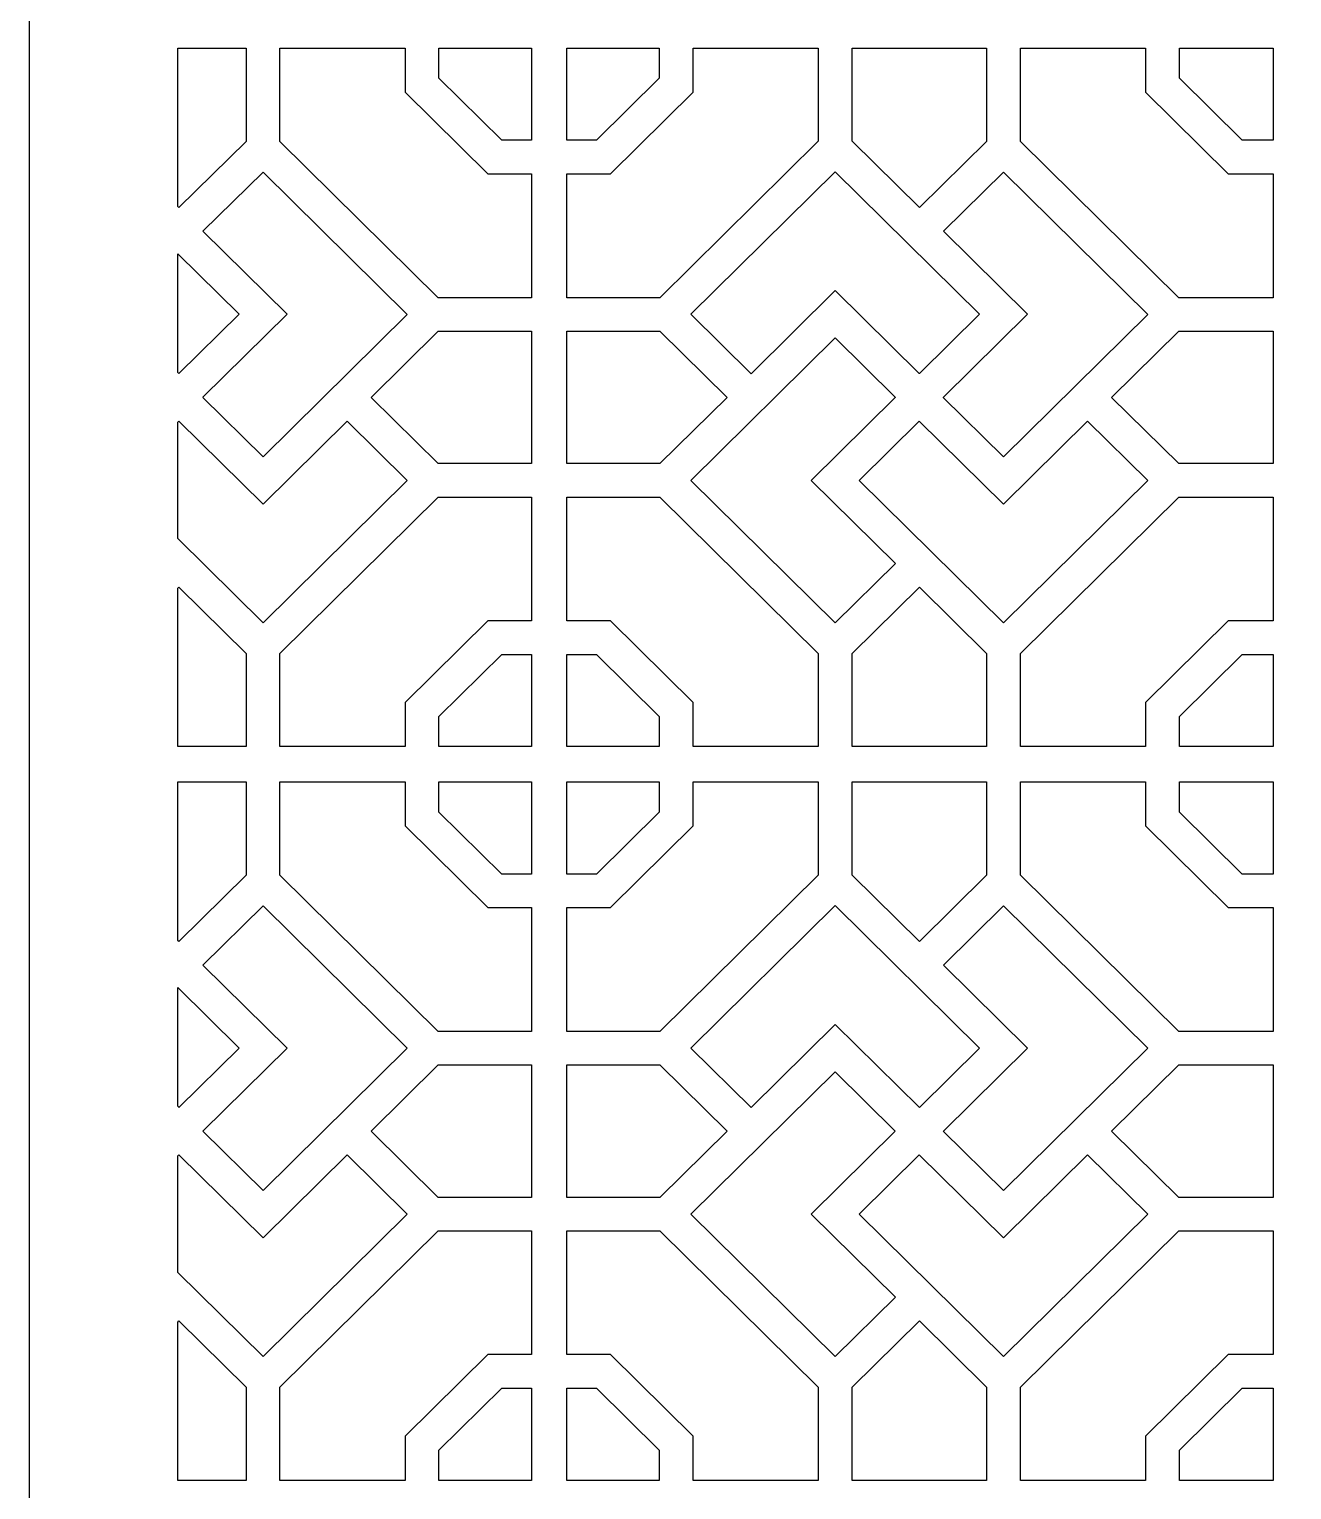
# Model space of a CAD drawing. Header units: centimetres. Extents: x 1.9 to 13.6, y -8.7 to 8.9.
# Drawn here: x 7.989 to 10.812, y -2.838 to 0.427 of the extents above; entities that cross this region are included whole.
import ezdxf

# ---------------------------------------------------------------- set-up
doc = ezdxf.new("R2010")
doc.units = ezdxf.units.CM
doc.header["$MEASUREMENT"] = 0
doc.layers.add('layer 1', color=7, linetype='Continuous')

msp = doc.modelspace()

# ---------------------------------------------------------------- linework, layer by layer
at = {"layer": 'layer 1', "color": 250}
for points, knots in [([(7.9891, 8.91238), (7.9891, 8.91238), (13.63427, 8.91238), (13.63427, 8.91238), (13.63427, 8.91238), (13.63427, 8.91238), (13.63427, -8.68727), (13.63427, -8.68727), (13.63427, -8.68727), (13.63427, -8.68727), (7.9891, -8.68727), (7.9891, -8.68727), (7.9891, -8.68727), (7.9891, -8.68727), (7.9891, 8.91238), (7.9891, 8.91238)], [0, 0, 0, 0, 0.2, 0.2, 0.2, 0.2, 0.4, 0.4, 0.4, 0.4, 0.6, 0.6, 0.6, 0.6, 1, 1, 1, 1]), ([(8.32117, 0.03115), (8.32117, 0.03115), (8.32386, 0.02849), (8.32386, 0.02849), (8.32386, 0.02849), (8.32386, 0.02849), (8.4738, 0.17646), (8.4738, 0.17646), (8.4738, 0.17646), (8.4738, 0.17646), (8.4738, 0.38508), (8.4738, 0.38508), (8.4738, 0.38508), (8.4738, 0.38508), (8.32117, 0.38508), (8.32117, 0.38508), (8.32117, 0.38508), (8.32117, 0.38508), (8.32117, 0.03115), (8.32117, 0.03115)], [0, 0, 0, 0, 0.1666667, 0.1666667, 0.1666667, 0.1666667, 0.3333333, 0.3333333, 0.3333333, 0.3333333, 0.5, 0.5, 0.5, 0.5, 0.6666667, 0.6666667, 0.6666667, 0.6666667, 1, 1, 1, 1]), ([(9.11195, -0.17287), (9.11195, -0.17287), (9.11195, 0.10407), (9.11195, 0.10407), (9.11195, 0.10407), (9.11195, 0.10407), (9.01422, 0.10407), (9.01422, 0.10407), (9.01422, 0.10407), (9.01422, 0.10407), (8.82924, 0.28661), (8.82924, 0.28661), (8.82924, 0.28661), (8.82924, 0.28661), (8.82924, 0.38508), (8.82924, 0.38508), (8.82924, 0.38508), (8.82924, 0.38508), (8.54964, 0.38508), (8.54964, 0.38508), (8.54964, 0.38508), (8.54964, 0.38508), (8.54964, 0.17655), (8.54964, 0.17655), (8.54964, 0.17655), (8.54964, 0.17655), (8.90372, -0.17287), (8.90372, -0.17287), (8.90372, -0.17287), (8.90372, -0.17287), (9.11195, -0.17287), (9.11195, -0.17287)], [0, 0, 0, 0, 0.1111111, 0.1111111, 0.1111111, 0.1111111, 0.2222222, 0.2222222, 0.2222222, 0.2222222, 0.3333333, 0.3333333, 0.3333333, 0.3333333, 0.4444444, 0.4444444, 0.4444444, 0.4444444, 0.5555556, 0.5555556, 0.5555556, 0.5555556, 0.6666667, 0.6666667, 0.6666667, 0.6666667, 0.7777778, 0.7777778, 0.7777778, 0.7777778, 1, 1, 1, 1]), ([(9.11195, 0.17891), (9.11195, 0.17891), (9.11195, 0.38508), (9.11195, 0.38508), (9.11195, 0.38508), (9.11195, 0.38508), (8.90508, 0.38508), (8.90508, 0.38508), (8.90508, 0.38508), (8.90508, 0.38508), (8.90508, 0.31762), (8.90508, 0.31762), (8.90508, 0.31762), (8.90508, 0.31762), (9.04563, 0.17891), (9.04563, 0.17891), (9.04563, 0.17891), (9.04563, 0.17891), (9.11195, 0.17891), (9.11195, 0.17891)], [0, 0, 0, 0, 0.1666667, 0.1666667, 0.1666667, 0.1666667, 0.3333333, 0.3333333, 0.3333333, 0.3333333, 0.5, 0.5, 0.5, 0.5, 0.6666667, 0.6666667, 0.6666667, 0.6666667, 1, 1, 1, 1]), ([(9.19079, 0.38508), (9.19079, 0.38508), (9.19079, 0.17891), (9.19079, 0.17891), (9.19079, 0.17891), (9.19079, 0.17891), (9.25711, 0.17891), (9.25711, 0.17891), (9.25711, 0.17891), (9.25711, 0.17891), (9.39767, 0.31762), (9.39767, 0.31762), (9.39767, 0.31762), (9.39767, 0.31762), (9.39767, 0.38508), (9.39767, 0.38508), (9.39767, 0.38508), (9.39767, 0.38508), (9.19079, 0.38508), (9.19079, 0.38508)], [0, 0, 0, 0, 0.1666667, 0.1666667, 0.1666667, 0.1666667, 0.3333333, 0.3333333, 0.3333333, 0.3333333, 0.5, 0.5, 0.5, 0.5, 0.6666667, 0.6666667, 0.6666667, 0.6666667, 1, 1, 1, 1]), ([(9.19079, 0.10407), (9.19079, 0.10407), (9.19079, -0.17287), (9.19079, -0.17287), (9.19079, -0.17287), (9.19079, -0.17287), (9.39879, -0.17287), (9.39879, -0.17287), (9.39879, -0.17287), (9.39879, -0.17287), (9.75311, 0.17679), (9.75311, 0.17679), (9.75311, 0.17679), (9.75311, 0.17679), (9.75311, 0.38508), (9.75311, 0.38508), (9.75311, 0.38508), (9.75311, 0.38508), (9.47351, 0.38508), (9.47351, 0.38508), (9.47351, 0.38508), (9.47351, 0.38508), (9.47351, 0.28661), (9.47351, 0.28661), (9.47351, 0.28661), (9.47351, 0.28661), (9.28853, 0.10407), (9.28853, 0.10407), (9.28853, 0.10407), (9.28853, 0.10407), (9.19079, 0.10407), (9.19079, 0.10407)], [0, 0, 0, 0, 0.1111111, 0.1111111, 0.1111111, 0.1111111, 0.2222222, 0.2222222, 0.2222222, 0.2222222, 0.3333333, 0.3333333, 0.3333333, 0.3333333, 0.4444444, 0.4444444, 0.4444444, 0.4444444, 0.5555556, 0.5555556, 0.5555556, 0.5555556, 0.6666667, 0.6666667, 0.6666667, 0.6666667, 0.7777778, 0.7777778, 0.7777778, 0.7777778, 1, 1, 1, 1]), ([(9.82894, 0.38508), (9.82894, 0.38508), (9.82894, 0.1767), (9.82894, 0.1767), (9.82894, 0.1767), (9.82894, 0.1767), (9.97913, 0.02849), (9.97913, 0.02849), (9.97913, 0.02849), (9.97913, 0.02849), (10.12907, 0.17646), (10.12907, 0.17646), (10.12907, 0.17646), (10.12907, 0.17646), (10.12907, 0.38508), (10.12907, 0.38508), (10.12907, 0.38508), (10.12907, 0.38508), (9.82894, 0.38508), (9.82894, 0.38508)], [0, 0, 0, 0, 0.1666667, 0.1666667, 0.1666667, 0.1666667, 0.3333333, 0.3333333, 0.3333333, 0.3333333, 0.5, 0.5, 0.5, 0.5, 0.6666667, 0.6666667, 0.6666667, 0.6666667, 1, 1, 1, 1]), ([(10.66949, 0.10407), (10.66949, 0.10407), (10.48451, 0.28661), (10.48451, 0.28661), (10.48451, 0.28661), (10.48451, 0.28661), (10.48451, 0.38508), (10.48451, 0.38508), (10.48451, 0.38508), (10.48451, 0.38508), (10.2049, 0.38508), (10.2049, 0.38508), (10.2049, 0.38508), (10.2049, 0.38508), (10.2049, 0.17655), (10.2049, 0.17655), (10.2049, 0.17655), (10.2049, 0.17655), (10.55899, -0.17287), (10.55899, -0.17287), (10.55899, -0.17287), (10.55899, -0.17287), (10.77022, -0.17287), (10.77022, -0.17287), (10.77022, -0.17287), (10.77022, -0.17287), (10.77022, 0.10407), (10.77022, 0.10407), (10.77022, 0.10407), (10.77022, 0.10407), (10.66949, 0.10407), (10.66949, 0.10407)], [0, 0, 0, 0, 0.1111111, 0.1111111, 0.1111111, 0.1111111, 0.2222222, 0.2222222, 0.2222222, 0.2222222, 0.3333333, 0.3333333, 0.3333333, 0.3333333, 0.4444444, 0.4444444, 0.4444444, 0.4444444, 0.5555556, 0.5555556, 0.5555556, 0.5555556, 0.6666667, 0.6666667, 0.6666667, 0.6666667, 0.7777778, 0.7777778, 0.7777778, 0.7777778, 1, 1, 1, 1]), ([(10.77022, 0.17891), (10.77022, 0.17891), (10.77022, 0.38508), (10.77022, 0.38508), (10.77022, 0.38508), (10.77022, 0.38508), (10.56034, 0.38508), (10.56034, 0.38508), (10.56034, 0.38508), (10.56034, 0.38508), (10.56034, 0.31762), (10.56034, 0.31762), (10.56034, 0.31762), (10.56034, 0.31762), (10.7009, 0.17891), (10.7009, 0.17891), (10.7009, 0.17891), (10.7009, 0.17891), (10.77022, 0.17891), (10.77022, 0.17891)], [0, 0, 0, 0, 0.1666667, 0.1666667, 0.1666667, 0.1666667, 0.3333333, 0.3333333, 0.3333333, 0.3333333, 0.5, 0.5, 0.5, 0.5, 0.6666667, 0.6666667, 0.6666667, 0.6666667, 1, 1, 1, 1]), ([(8.37756, -0.39561), (8.37756, -0.39561), (8.37762, -0.39567), (8.37762, -0.39567), (8.37762, -0.39567), (8.37762, -0.39567), (8.37731, -0.39598), (8.37731, -0.39598), (8.37731, -0.39598), (8.37731, -0.39598), (8.51177, -0.52867), (8.51177, -0.52867), (8.51177, -0.52867), (8.51177, -0.52867), (8.83439, -0.21029), (8.83439, -0.21029), (8.83439, -0.21029), (8.83439, -0.21029), (8.51177, 0.10809), (8.51177, 0.10809), (8.51177, 0.10809), (8.51177, 0.10809), (8.37749, -0.02442), (8.37749, -0.02442), (8.37749, -0.02442), (8.37749, -0.02442), (8.56559, -0.21005), (8.56559, -0.21005), (8.56559, -0.21005), (8.56559, -0.21005), (8.37756, -0.39561), (8.37756, -0.39561)], [0, 0, 0, 0, 0.1111111, 0.1111111, 0.1111111, 0.1111111, 0.2222222, 0.2222222, 0.2222222, 0.2222222, 0.3333333, 0.3333333, 0.3333333, 0.3333333, 0.4444444, 0.4444444, 0.4444444, 0.4444444, 0.5555556, 0.5555556, 0.5555556, 0.5555556, 0.6666667, 0.6666667, 0.6666667, 0.6666667, 0.7777778, 0.7777778, 0.7777778, 0.7777778, 1, 1, 1, 1]), ([(9.9789, -0.3426), (9.9789, -0.3426), (9.97897, -0.34253), (9.97897, -0.34253), (9.97897, -0.34253), (9.97897, -0.34253), (9.97917, -0.34273), (9.97917, -0.34273), (9.97917, -0.34273), (9.97917, -0.34273), (10.11361, -0.21005), (10.11361, -0.21005), (10.11361, -0.21005), (10.11361, -0.21005), (9.79098, 0.10832), (9.79098, 0.10832), (9.79098, 0.10832), (9.79098, 0.10832), (9.46835, -0.21005), (9.46835, -0.21005), (9.46835, -0.21005), (9.46835, -0.21005), (9.60287, -0.34279), (9.60287, -0.34279), (9.60287, -0.34279), (9.60287, -0.34279), (9.79098, -0.15716), (9.79098, -0.15716), (9.79098, -0.15716), (9.79098, -0.15716), (9.9789, -0.3426), (9.9789, -0.3426)], [0, 0, 0, 0, 0.1111111, 0.1111111, 0.1111111, 0.1111111, 0.2222222, 0.2222222, 0.2222222, 0.2222222, 0.3333333, 0.3333333, 0.3333333, 0.3333333, 0.4444444, 0.4444444, 0.4444444, 0.4444444, 0.5555556, 0.5555556, 0.5555556, 0.5555556, 0.6666667, 0.6666667, 0.6666667, 0.6666667, 0.7777778, 0.7777778, 0.7777778, 0.7777778, 1, 1, 1, 1]), ([(10.03282, -0.39561), (10.03282, -0.39561), (10.03289, -0.39567), (10.03289, -0.39567), (10.03289, -0.39567), (10.03289, -0.39567), (10.03257, -0.39598), (10.03257, -0.39598), (10.03257, -0.39598), (10.03257, -0.39598), (10.16703, -0.52867), (10.16703, -0.52867), (10.16703, -0.52867), (10.16703, -0.52867), (10.48966, -0.21029), (10.48966, -0.21029), (10.48966, -0.21029), (10.48966, -0.21029), (10.16704, 0.10809), (10.16704, 0.10809), (10.16704, 0.10809), (10.16704, 0.10809), (10.03275, -0.02442), (10.03275, -0.02442), (10.03275, -0.02442), (10.03275, -0.02442), (10.22086, -0.21005), (10.22086, -0.21005), (10.22086, -0.21005), (10.22086, -0.21005), (10.03282, -0.39561), (10.03282, -0.39561)], [0, 0, 0, 0, 0.1111111, 0.1111111, 0.1111111, 0.1111111, 0.2222222, 0.2222222, 0.2222222, 0.2222222, 0.3333333, 0.3333333, 0.3333333, 0.3333333, 0.4444444, 0.4444444, 0.4444444, 0.4444444, 0.5555556, 0.5555556, 0.5555556, 0.5555556, 0.6666667, 0.6666667, 0.6666667, 0.6666667, 0.7777778, 0.7777778, 0.7777778, 0.7777778, 1, 1, 1, 1]), ([(8.32117, -0.34017), (8.32117, -0.34017), (8.32364, -0.3426), (8.32364, -0.3426), (8.32364, -0.3426), (8.32364, -0.3426), (8.32371, -0.34253), (8.32371, -0.34253), (8.32371, -0.34253), (8.32371, -0.34253), (8.3239, -0.34273), (8.3239, -0.34273), (8.3239, -0.34273), (8.3239, -0.34273), (8.45834, -0.21005), (8.45834, -0.21005), (8.45834, -0.21005), (8.45834, -0.21005), (8.32117, -0.07468), (8.32117, -0.07468), (8.32117, -0.07468), (8.32117, -0.07468), (8.32117, -0.34017), (8.32117, -0.34017)], [0, 0, 0, 0, 0.1428571, 0.1428571, 0.1428571, 0.1428571, 0.2857143, 0.2857143, 0.2857143, 0.2857143, 0.4285714, 0.4285714, 0.4285714, 0.4285714, 0.5714286, 0.5714286, 0.5714286, 0.5714286, 0.7142857, 0.7142857, 0.7142857, 0.7142857, 1, 1, 1, 1]), ([(9.11195, -0.54388), (9.11195, -0.54388), (9.11195, -0.24771), (9.11195, -0.24771), (9.11195, -0.24771), (9.11195, -0.24771), (8.90372, -0.24771), (8.90372, -0.24771), (8.90372, -0.24771), (8.90372, -0.24771), (8.75366, -0.3958), (8.75366, -0.3958), (8.75366, -0.3958), (8.75366, -0.3958), (8.90372, -0.54388), (8.90372, -0.54388), (8.90372, -0.54388), (8.90372, -0.54388), (9.11195, -0.54388), (9.11195, -0.54388)], [0, 0, 0, 0, 0.1666667, 0.1666667, 0.1666667, 0.1666667, 0.3333333, 0.3333333, 0.3333333, 0.3333333, 0.5, 0.5, 0.5, 0.5, 0.6666667, 0.6666667, 0.6666667, 0.6666667, 1, 1, 1, 1]), ([(9.19079, -0.24771), (9.19079, -0.24771), (9.19079, -0.54388), (9.19079, -0.54388), (9.19079, -0.54388), (9.19079, -0.54388), (9.3991, -0.54388), (9.3991, -0.54388), (9.3991, -0.54388), (9.3991, -0.54388), (9.54924, -0.39571), (9.54924, -0.39571), (9.54924, -0.39571), (9.54924, -0.39571), (9.39926, -0.24771), (9.39926, -0.24771), (9.39926, -0.24771), (9.39926, -0.24771), (9.19079, -0.24771), (9.19079, -0.24771)], [0, 0, 0, 0, 0.1666667, 0.1666667, 0.1666667, 0.1666667, 0.3333333, 0.3333333, 0.3333333, 0.3333333, 0.5, 0.5, 0.5, 0.5, 0.6666667, 0.6666667, 0.6666667, 0.6666667, 1, 1, 1, 1]), ([(10.77022, -0.24771), (10.77022, -0.24771), (10.55899, -0.24771), (10.55899, -0.24771), (10.55899, -0.24771), (10.55899, -0.24771), (10.40892, -0.3958), (10.40892, -0.3958), (10.40892, -0.3958), (10.40892, -0.3958), (10.55899, -0.54388), (10.55899, -0.54388), (10.55899, -0.54388), (10.55899, -0.54388), (10.77022, -0.54388), (10.77022, -0.54388), (10.77022, -0.54388), (10.77022, -0.54388), (10.77022, -0.24771), (10.77022, -0.24771)], [0, 0, 0, 0, 0.1666667, 0.1666667, 0.1666667, 0.1666667, 0.3333333, 0.3333333, 0.3333333, 0.3333333, 0.5, 0.5, 0.5, 0.5, 0.6666667, 0.6666667, 0.6666667, 0.6666667, 1, 1, 1, 1]), ([(9.92515, -0.39571), (9.92515, -0.39571), (9.92531, -0.39555), (9.92531, -0.39555), (9.92531, -0.39555), (9.92531, -0.39555), (9.79098, -0.263), (9.79098, -0.263), (9.79098, -0.263), (9.79098, -0.263), (9.46835, -0.58137), (9.46835, -0.58137), (9.46835, -0.58137), (9.46835, -0.58137), (9.79098, -0.89975), (9.79098, -0.89975), (9.79098, -0.89975), (9.79098, -0.89975), (9.92542, -0.76709), (9.92542, -0.76709), (9.92542, -0.76709), (9.92542, -0.76709), (9.73716, -0.5813), (9.73716, -0.5813), (9.73716, -0.5813), (9.73716, -0.5813), (9.92519, -0.39575), (9.92519, -0.39575), (9.92519, -0.39575), (9.92519, -0.39575), (9.92515, -0.39571), (9.92515, -0.39571)], [0, 0, 0, 0, 0.1111111, 0.1111111, 0.1111111, 0.1111111, 0.2222222, 0.2222222, 0.2222222, 0.2222222, 0.3333333, 0.3333333, 0.3333333, 0.3333333, 0.4444444, 0.4444444, 0.4444444, 0.4444444, 0.5555556, 0.5555556, 0.5555556, 0.5555556, 0.6666667, 0.6666667, 0.6666667, 0.6666667, 0.7777778, 0.7777778, 0.7777778, 0.7777778, 1, 1, 1, 1]), ([(8.32117, -0.71159), (8.32117, -0.71159), (8.51177, -0.89968), (8.51177, -0.89968), (8.51177, -0.89968), (8.51177, -0.89968), (8.83439, -0.5813), (8.83439, -0.5813), (8.83439, -0.5813), (8.83439, -0.5813), (8.70003, -0.44871), (8.70003, -0.44871), (8.70003, -0.44871), (8.70003, -0.44871), (8.51177, -0.6345), (8.51177, -0.6345), (8.51177, -0.6345), (8.51177, -0.6345), (8.3235, -0.44871), (8.3235, -0.44871), (8.3235, -0.44871), (8.3235, -0.44871), (8.32117, -0.45101), (8.32117, -0.45101), (8.32117, -0.45101), (8.32117, -0.45101), (8.32117, -0.71159), (8.32117, -0.71159)], [0, 0, 0, 0, 0.125, 0.125, 0.125, 0.125, 0.25, 0.25, 0.25, 0.25, 0.375, 0.375, 0.375, 0.375, 0.5, 0.5, 0.5, 0.5, 0.625, 0.625, 0.625, 0.625, 0.75, 0.75, 0.75, 0.75, 1, 1, 1, 1]), ([(9.97876, -0.44871), (9.97876, -0.44871), (9.84441, -0.5813), (9.84441, -0.5813), (9.84441, -0.5813), (9.84441, -0.5813), (10.16703, -0.89968), (10.16703, -0.89968), (10.16703, -0.89968), (10.16703, -0.89968), (10.48966, -0.5813), (10.48966, -0.5813), (10.48966, -0.5813), (10.48966, -0.5813), (10.3553, -0.44871), (10.3553, -0.44871), (10.3553, -0.44871), (10.3553, -0.44871), (10.16703, -0.6345), (10.16703, -0.6345), (10.16703, -0.6345), (10.16703, -0.6345), (9.97876, -0.44871), (9.97876, -0.44871)], [0, 0, 0, 0, 0.1428571, 0.1428571, 0.1428571, 0.1428571, 0.2857143, 0.2857143, 0.2857143, 0.2857143, 0.4285714, 0.4285714, 0.4285714, 0.4285714, 0.5714286, 0.5714286, 0.5714286, 0.5714286, 0.7142857, 0.7142857, 0.7142857, 0.7142857, 1, 1, 1, 1]), ([(9.11195, -0.89549), (9.11195, -0.89549), (9.11195, -0.61872), (9.11195, -0.61872), (9.11195, -0.61872), (9.11195, -0.61872), (8.90372, -0.61872), (8.90372, -0.61872), (8.90372, -0.61872), (8.90372, -0.61872), (8.54964, -0.96814), (8.54964, -0.96814), (8.54964, -0.96814), (8.54964, -0.96814), (8.54964, -1.17651), (8.54964, -1.17651), (8.54964, -1.17651), (8.54964, -1.17651), (8.82924, -1.17651), (8.82924, -1.17651), (8.82924, -1.17651), (8.82924, -1.17651), (8.82924, -1.07804), (8.82924, -1.07804), (8.82924, -1.07804), (8.82924, -1.07804), (9.01422, -0.89549), (9.01422, -0.89549), (9.01422, -0.89549), (9.01422, -0.89549), (9.11195, -0.89549), (9.11195, -0.89549)], [0, 0, 0, 0, 0.1111111, 0.1111111, 0.1111111, 0.1111111, 0.2222222, 0.2222222, 0.2222222, 0.2222222, 0.3333333, 0.3333333, 0.3333333, 0.3333333, 0.4444444, 0.4444444, 0.4444444, 0.4444444, 0.5555556, 0.5555556, 0.5555556, 0.5555556, 0.6666667, 0.6666667, 0.6666667, 0.6666667, 0.7777778, 0.7777778, 0.7777778, 0.7777778, 1, 1, 1, 1]), ([(9.19079, -0.61872), (9.19079, -0.61872), (9.19079, -0.89549), (9.19079, -0.89549), (9.19079, -0.89549), (9.19079, -0.89549), (9.28853, -0.89549), (9.28853, -0.89549), (9.28853, -0.89549), (9.28853, -0.89549), (9.47351, -1.07804), (9.47351, -1.07804), (9.47351, -1.07804), (9.47351, -1.07804), (9.47351, -1.17651), (9.47351, -1.17651), (9.47351, -1.17651), (9.47351, -1.17651), (9.75311, -1.17651), (9.75311, -1.17651), (9.75311, -1.17651), (9.75311, -1.17651), (9.75311, -0.9682), (9.75311, -0.9682), (9.75311, -0.9682), (9.75311, -0.9682), (9.39896, -0.61872), (9.39896, -0.61872), (9.39896, -0.61872), (9.39896, -0.61872), (9.19079, -0.61872), (9.19079, -0.61872)], [0, 0, 0, 0, 0.1111111, 0.1111111, 0.1111111, 0.1111111, 0.2222222, 0.2222222, 0.2222222, 0.2222222, 0.3333333, 0.3333333, 0.3333333, 0.3333333, 0.4444444, 0.4444444, 0.4444444, 0.4444444, 0.5555556, 0.5555556, 0.5555556, 0.5555556, 0.6666667, 0.6666667, 0.6666667, 0.6666667, 0.7777778, 0.7777778, 0.7777778, 0.7777778, 1, 1, 1, 1]), ([(10.66949, -0.89549), (10.66949, -0.89549), (10.77022, -0.89549), (10.77022, -0.89549), (10.77022, -0.89549), (10.77022, -0.89549), (10.77022, -0.61872), (10.77022, -0.61872), (10.77022, -0.61872), (10.77022, -0.61872), (10.55899, -0.61872), (10.55899, -0.61872), (10.55899, -0.61872), (10.55899, -0.61872), (10.2049, -0.96814), (10.2049, -0.96814), (10.2049, -0.96814), (10.2049, -0.96814), (10.2049, -1.17651), (10.2049, -1.17651), (10.2049, -1.17651), (10.2049, -1.17651), (10.48451, -1.17651), (10.48451, -1.17651), (10.48451, -1.17651), (10.48451, -1.17651), (10.48451, -1.07804), (10.48451, -1.07804), (10.48451, -1.07804), (10.48451, -1.07804), (10.66949, -0.89549), (10.66949, -0.89549)], [0, 0, 0, 0, 0.1111111, 0.1111111, 0.1111111, 0.1111111, 0.2222222, 0.2222222, 0.2222222, 0.2222222, 0.3333333, 0.3333333, 0.3333333, 0.3333333, 0.4444444, 0.4444444, 0.4444444, 0.4444444, 0.5555556, 0.5555556, 0.5555556, 0.5555556, 0.6666667, 0.6666667, 0.6666667, 0.6666667, 0.7777778, 0.7777778, 0.7777778, 0.7777778, 1, 1, 1, 1]), ([(8.32117, -1.17651), (8.32117, -1.17651), (8.4738, -1.17651), (8.4738, -1.17651), (8.4738, -1.17651), (8.4738, -1.17651), (8.4738, -0.96805), (8.4738, -0.96805), (8.4738, -0.96805), (8.4738, -0.96805), (8.32378, -0.82), (8.32378, -0.82), (8.32378, -0.82), (8.32378, -0.82), (8.32117, -0.82258), (8.32117, -0.82258), (8.32117, -0.82258), (8.32117, -0.82258), (8.32117, -1.17651), (8.32117, -1.17651)], [0, 0, 0, 0, 0.1666667, 0.1666667, 0.1666667, 0.1666667, 0.3333333, 0.3333333, 0.3333333, 0.3333333, 0.5, 0.5, 0.5, 0.5, 0.6666667, 0.6666667, 0.6666667, 0.6666667, 1, 1, 1, 1]), ([(10.12907, -1.17651), (10.12907, -1.17651), (10.12907, -0.96805), (10.12907, -0.96805), (10.12907, -0.96805), (10.12907, -0.96805), (9.97904, -0.82), (9.97904, -0.82), (9.97904, -0.82), (9.97904, -0.82), (9.82894, -0.96812), (9.82894, -0.96812), (9.82894, -0.96812), (9.82894, -0.96812), (9.82894, -1.17651), (9.82894, -1.17651), (9.82894, -1.17651), (9.82894, -1.17651), (10.12907, -1.17651), (10.12907, -1.17651)], [0, 0, 0, 0, 0.1666667, 0.1666667, 0.1666667, 0.1666667, 0.3333333, 0.3333333, 0.3333333, 0.3333333, 0.5, 0.5, 0.5, 0.5, 0.6666667, 0.6666667, 0.6666667, 0.6666667, 1, 1, 1, 1]), ([(9.11195, -1.17651), (9.11195, -1.17651), (9.11195, -0.97033), (9.11195, -0.97033), (9.11195, -0.97033), (9.11195, -0.97033), (9.04563, -0.97033), (9.04563, -0.97033), (9.04563, -0.97033), (9.04563, -0.97033), (8.90508, -1.10904), (8.90508, -1.10904), (8.90508, -1.10904), (8.90508, -1.10904), (8.90508, -1.17651), (8.90508, -1.17651), (8.90508, -1.17651), (8.90508, -1.17651), (9.11195, -1.17651), (9.11195, -1.17651)], [0, 0, 0, 0, 0.1666667, 0.1666667, 0.1666667, 0.1666667, 0.3333333, 0.3333333, 0.3333333, 0.3333333, 0.5, 0.5, 0.5, 0.5, 0.6666667, 0.6666667, 0.6666667, 0.6666667, 1, 1, 1, 1]), ([(9.19079, -0.97033), (9.19079, -0.97033), (9.19079, -1.17651), (9.19079, -1.17651), (9.19079, -1.17651), (9.19079, -1.17651), (9.39767, -1.17651), (9.39767, -1.17651), (9.39767, -1.17651), (9.39767, -1.17651), (9.39767, -1.10904), (9.39767, -1.10904), (9.39767, -1.10904), (9.39767, -1.10904), (9.25711, -0.97033), (9.25711, -0.97033), (9.25711, -0.97033), (9.25711, -0.97033), (9.19079, -0.97033), (9.19079, -0.97033)], [0, 0, 0, 0, 0.1666667, 0.1666667, 0.1666667, 0.1666667, 0.3333333, 0.3333333, 0.3333333, 0.3333333, 0.5, 0.5, 0.5, 0.5, 0.6666667, 0.6666667, 0.6666667, 0.6666667, 1, 1, 1, 1]), ([(10.77022, -0.97033), (10.77022, -0.97033), (10.7009, -0.97033), (10.7009, -0.97033), (10.7009, -0.97033), (10.7009, -0.97033), (10.56034, -1.10904), (10.56034, -1.10904), (10.56034, -1.10904), (10.56034, -1.10904), (10.56034, -1.17651), (10.56034, -1.17651), (10.56034, -1.17651), (10.56034, -1.17651), (10.77022, -1.17651), (10.77022, -1.17651), (10.77022, -1.17651), (10.77022, -1.17651), (10.77022, -0.97033), (10.77022, -0.97033)], [0, 0, 0, 0, 0.1666667, 0.1666667, 0.1666667, 0.1666667, 0.3333333, 0.3333333, 0.3333333, 0.3333333, 0.5, 0.5, 0.5, 0.5, 0.6666667, 0.6666667, 0.6666667, 0.6666667, 1, 1, 1, 1]), ([(8.32117, -1.60915), (8.32117, -1.60915), (8.32386, -1.61181), (8.32386, -1.61181), (8.32386, -1.61181), (8.32386, -1.61181), (8.4738, -1.46384), (8.4738, -1.46384), (8.4738, -1.46384), (8.4738, -1.46384), (8.4738, -1.25521), (8.4738, -1.25521), (8.4738, -1.25521), (8.4738, -1.25521), (8.32117, -1.25521), (8.32117, -1.25521), (8.32117, -1.25521), (8.32117, -1.25521), (8.32117, -1.60915), (8.32117, -1.60915)], [0, 0, 0, 0, 0.1666667, 0.1666667, 0.1666667, 0.1666667, 0.3333333, 0.3333333, 0.3333333, 0.3333333, 0.5, 0.5, 0.5, 0.5, 0.6666667, 0.6666667, 0.6666667, 0.6666667, 1, 1, 1, 1]), ([(9.11195, -1.81317), (9.11195, -1.81317), (9.11195, -1.53623), (9.11195, -1.53623), (9.11195, -1.53623), (9.11195, -1.53623), (9.01422, -1.53623), (9.01422, -1.53623), (9.01422, -1.53623), (9.01422, -1.53623), (8.82924, -1.35368), (8.82924, -1.35368), (8.82924, -1.35368), (8.82924, -1.35368), (8.82924, -1.25521), (8.82924, -1.25521), (8.82924, -1.25521), (8.82924, -1.25521), (8.54964, -1.25521), (8.54964, -1.25521), (8.54964, -1.25521), (8.54964, -1.25521), (8.54964, -1.46376), (8.54964, -1.46376), (8.54964, -1.46376), (8.54964, -1.46376), (8.90372, -1.81317), (8.90372, -1.81317), (8.90372, -1.81317), (8.90372, -1.81317), (9.11195, -1.81317), (9.11195, -1.81317)], [0, 0, 0, 0, 0.1111111, 0.1111111, 0.1111111, 0.1111111, 0.2222222, 0.2222222, 0.2222222, 0.2222222, 0.3333333, 0.3333333, 0.3333333, 0.3333333, 0.4444444, 0.4444444, 0.4444444, 0.4444444, 0.5555556, 0.5555556, 0.5555556, 0.5555556, 0.6666667, 0.6666667, 0.6666667, 0.6666667, 0.7777778, 0.7777778, 0.7777778, 0.7777778, 1, 1, 1, 1]), ([(9.11195, -1.46139), (9.11195, -1.46139), (9.11195, -1.25521), (9.11195, -1.25521), (9.11195, -1.25521), (9.11195, -1.25521), (8.90508, -1.25521), (8.90508, -1.25521), (8.90508, -1.25521), (8.90508, -1.25521), (8.90508, -1.32269), (8.90508, -1.32269), (8.90508, -1.32269), (8.90508, -1.32269), (9.04563, -1.46139), (9.04563, -1.46139), (9.04563, -1.46139), (9.04563, -1.46139), (9.11195, -1.46139), (9.11195, -1.46139)], [0, 0, 0, 0, 0.1666667, 0.1666667, 0.1666667, 0.1666667, 0.3333333, 0.3333333, 0.3333333, 0.3333333, 0.5, 0.5, 0.5, 0.5, 0.6666667, 0.6666667, 0.6666667, 0.6666667, 1, 1, 1, 1]), ([(9.19079, -1.25521), (9.19079, -1.25521), (9.19079, -1.46139), (9.19079, -1.46139), (9.19079, -1.46139), (9.19079, -1.46139), (9.25711, -1.46139), (9.25711, -1.46139), (9.25711, -1.46139), (9.25711, -1.46139), (9.39767, -1.32269), (9.39767, -1.32269), (9.39767, -1.32269), (9.39767, -1.32269), (9.39767, -1.25521), (9.39767, -1.25521), (9.39767, -1.25521), (9.39767, -1.25521), (9.19079, -1.25521), (9.19079, -1.25521)], [0, 0, 0, 0, 0.1666667, 0.1666667, 0.1666667, 0.1666667, 0.3333333, 0.3333333, 0.3333333, 0.3333333, 0.5, 0.5, 0.5, 0.5, 0.6666667, 0.6666667, 0.6666667, 0.6666667, 1, 1, 1, 1]), ([(9.19079, -1.53623), (9.19079, -1.53623), (9.19079, -1.81317), (9.19079, -1.81317), (9.19079, -1.81317), (9.19079, -1.81317), (9.39879, -1.81317), (9.39879, -1.81317), (9.39879, -1.81317), (9.39879, -1.81317), (9.75311, -1.46352), (9.75311, -1.46352), (9.75311, -1.46352), (9.75311, -1.46352), (9.75311, -1.25521), (9.75311, -1.25521), (9.75311, -1.25521), (9.75311, -1.25521), (9.47351, -1.25521), (9.47351, -1.25521), (9.47351, -1.25521), (9.47351, -1.25521), (9.47351, -1.35368), (9.47351, -1.35368), (9.47351, -1.35368), (9.47351, -1.35368), (9.28853, -1.53623), (9.28853, -1.53623), (9.28853, -1.53623), (9.28853, -1.53623), (9.19079, -1.53623), (9.19079, -1.53623)], [0, 0, 0, 0, 0.1111111, 0.1111111, 0.1111111, 0.1111111, 0.2222222, 0.2222222, 0.2222222, 0.2222222, 0.3333333, 0.3333333, 0.3333333, 0.3333333, 0.4444444, 0.4444444, 0.4444444, 0.4444444, 0.5555556, 0.5555556, 0.5555556, 0.5555556, 0.6666667, 0.6666667, 0.6666667, 0.6666667, 0.7777778, 0.7777778, 0.7777778, 0.7777778, 1, 1, 1, 1]), ([(9.82894, -1.25521), (9.82894, -1.25521), (9.82894, -1.4636), (9.82894, -1.4636), (9.82894, -1.4636), (9.82894, -1.4636), (9.97913, -1.61181), (9.97913, -1.61181), (9.97913, -1.61181), (9.97913, -1.61181), (10.12907, -1.46384), (10.12907, -1.46384), (10.12907, -1.46384), (10.12907, -1.46384), (10.12907, -1.25521), (10.12907, -1.25521), (10.12907, -1.25521), (10.12907, -1.25521), (9.82894, -1.25521), (9.82894, -1.25521)], [0, 0, 0, 0, 0.1666667, 0.1666667, 0.1666667, 0.1666667, 0.3333333, 0.3333333, 0.3333333, 0.3333333, 0.5, 0.5, 0.5, 0.5, 0.6666667, 0.6666667, 0.6666667, 0.6666667, 1, 1, 1, 1]), ([(10.66949, -1.53623), (10.66949, -1.53623), (10.48451, -1.35368), (10.48451, -1.35368), (10.48451, -1.35368), (10.48451, -1.35368), (10.48451, -1.25521), (10.48451, -1.25521), (10.48451, -1.25521), (10.48451, -1.25521), (10.2049, -1.25521), (10.2049, -1.25521), (10.2049, -1.25521), (10.2049, -1.25521), (10.2049, -1.46376), (10.2049, -1.46376), (10.2049, -1.46376), (10.2049, -1.46376), (10.55899, -1.81317), (10.55899, -1.81317), (10.55899, -1.81317), (10.55899, -1.81317), (10.77022, -1.81317), (10.77022, -1.81317), (10.77022, -1.81317), (10.77022, -1.81317), (10.77022, -1.53623), (10.77022, -1.53623), (10.77022, -1.53623), (10.77022, -1.53623), (10.66949, -1.53623), (10.66949, -1.53623)], [0, 0, 0, 0, 0.1111111, 0.1111111, 0.1111111, 0.1111111, 0.2222222, 0.2222222, 0.2222222, 0.2222222, 0.3333333, 0.3333333, 0.3333333, 0.3333333, 0.4444444, 0.4444444, 0.4444444, 0.4444444, 0.5555556, 0.5555556, 0.5555556, 0.5555556, 0.6666667, 0.6666667, 0.6666667, 0.6666667, 0.7777778, 0.7777778, 0.7777778, 0.7777778, 1, 1, 1, 1]), ([(10.77022, -1.46139), (10.77022, -1.46139), (10.77022, -1.25521), (10.77022, -1.25521), (10.77022, -1.25521), (10.77022, -1.25521), (10.56034, -1.25521), (10.56034, -1.25521), (10.56034, -1.25521), (10.56034, -1.25521), (10.56034, -1.32269), (10.56034, -1.32269), (10.56034, -1.32269), (10.56034, -1.32269), (10.7009, -1.46139), (10.7009, -1.46139), (10.7009, -1.46139), (10.7009, -1.46139), (10.77022, -1.46139), (10.77022, -1.46139)], [0, 0, 0, 0, 0.1666667, 0.1666667, 0.1666667, 0.1666667, 0.3333333, 0.3333333, 0.3333333, 0.3333333, 0.5, 0.5, 0.5, 0.5, 0.6666667, 0.6666667, 0.6666667, 0.6666667, 1, 1, 1, 1]), ([(8.37756, -2.03591), (8.37756, -2.03591), (8.37762, -2.03597), (8.37762, -2.03597), (8.37762, -2.03597), (8.37762, -2.03597), (8.37731, -2.03628), (8.37731, -2.03628), (8.37731, -2.03628), (8.37731, -2.03628), (8.51177, -2.16897), (8.51177, -2.16897), (8.51177, -2.16897), (8.51177, -2.16897), (8.83439, -1.85059), (8.83439, -1.85059), (8.83439, -1.85059), (8.83439, -1.85059), (8.51177, -1.53222), (8.51177, -1.53222), (8.51177, -1.53222), (8.51177, -1.53222), (8.37749, -1.66473), (8.37749, -1.66473), (8.37749, -1.66473), (8.37749, -1.66473), (8.56559, -1.85036), (8.56559, -1.85036), (8.56559, -1.85036), (8.56559, -1.85036), (8.37756, -2.03591), (8.37756, -2.03591)], [0, 0, 0, 0, 0.1111111, 0.1111111, 0.1111111, 0.1111111, 0.2222222, 0.2222222, 0.2222222, 0.2222222, 0.3333333, 0.3333333, 0.3333333, 0.3333333, 0.4444444, 0.4444444, 0.4444444, 0.4444444, 0.5555556, 0.5555556, 0.5555556, 0.5555556, 0.6666667, 0.6666667, 0.6666667, 0.6666667, 0.7777778, 0.7777778, 0.7777778, 0.7777778, 1, 1, 1, 1]), ([(9.9789, -1.9829), (9.9789, -1.9829), (9.97897, -1.98283), (9.97897, -1.98283), (9.97897, -1.98283), (9.97897, -1.98283), (9.97917, -1.98303), (9.97917, -1.98303), (9.97917, -1.98303), (9.97917, -1.98303), (10.11361, -1.85036), (10.11361, -1.85036), (10.11361, -1.85036), (10.11361, -1.85036), (9.79098, -1.53198), (9.79098, -1.53198), (9.79098, -1.53198), (9.79098, -1.53198), (9.46835, -1.85036), (9.46835, -1.85036), (9.46835, -1.85036), (9.46835, -1.85036), (9.60287, -1.9831), (9.60287, -1.9831), (9.60287, -1.9831), (9.60287, -1.9831), (9.79098, -1.79746), (9.79098, -1.79746), (9.79098, -1.79746), (9.79098, -1.79746), (9.9789, -1.9829), (9.9789, -1.9829)], [0, 0, 0, 0, 0.1111111, 0.1111111, 0.1111111, 0.1111111, 0.2222222, 0.2222222, 0.2222222, 0.2222222, 0.3333333, 0.3333333, 0.3333333, 0.3333333, 0.4444444, 0.4444444, 0.4444444, 0.4444444, 0.5555556, 0.5555556, 0.5555556, 0.5555556, 0.6666667, 0.6666667, 0.6666667, 0.6666667, 0.7777778, 0.7777778, 0.7777778, 0.7777778, 1, 1, 1, 1]), ([(10.03282, -2.03591), (10.03282, -2.03591), (10.03289, -2.03597), (10.03289, -2.03597), (10.03289, -2.03597), (10.03289, -2.03597), (10.03257, -2.03628), (10.03257, -2.03628), (10.03257, -2.03628), (10.03257, -2.03628), (10.16703, -2.16897), (10.16703, -2.16897), (10.16703, -2.16897), (10.16703, -2.16897), (10.48966, -1.85059), (10.48966, -1.85059), (10.48966, -1.85059), (10.48966, -1.85059), (10.16704, -1.53222), (10.16704, -1.53222), (10.16704, -1.53222), (10.16704, -1.53222), (10.03275, -1.66473), (10.03275, -1.66473), (10.03275, -1.66473), (10.03275, -1.66473), (10.22086, -1.85036), (10.22086, -1.85036), (10.22086, -1.85036), (10.22086, -1.85036), (10.03282, -2.03591), (10.03282, -2.03591)], [0, 0, 0, 0, 0.1111111, 0.1111111, 0.1111111, 0.1111111, 0.2222222, 0.2222222, 0.2222222, 0.2222222, 0.3333333, 0.3333333, 0.3333333, 0.3333333, 0.4444444, 0.4444444, 0.4444444, 0.4444444, 0.5555556, 0.5555556, 0.5555556, 0.5555556, 0.6666667, 0.6666667, 0.6666667, 0.6666667, 0.7777778, 0.7777778, 0.7777778, 0.7777778, 1, 1, 1, 1]), ([(8.32117, -1.98047), (8.32117, -1.98047), (8.32364, -1.9829), (8.32364, -1.9829), (8.32364, -1.9829), (8.32364, -1.9829), (8.32371, -1.98283), (8.32371, -1.98283), (8.32371, -1.98283), (8.32371, -1.98283), (8.3239, -1.98303), (8.3239, -1.98303), (8.3239, -1.98303), (8.3239, -1.98303), (8.45834, -1.85036), (8.45834, -1.85036), (8.45834, -1.85036), (8.45834, -1.85036), (8.32117, -1.71498), (8.32117, -1.71498), (8.32117, -1.71498), (8.32117, -1.71498), (8.32117, -1.98047), (8.32117, -1.98047)], [0, 0, 0, 0, 0.1428571, 0.1428571, 0.1428571, 0.1428571, 0.2857143, 0.2857143, 0.2857143, 0.2857143, 0.4285714, 0.4285714, 0.4285714, 0.4285714, 0.5714286, 0.5714286, 0.5714286, 0.5714286, 0.7142857, 0.7142857, 0.7142857, 0.7142857, 1, 1, 1, 1]), ([(9.11195, -2.18418), (9.11195, -2.18418), (9.11195, -1.88801), (9.11195, -1.88801), (9.11195, -1.88801), (9.11195, -1.88801), (8.90372, -1.88801), (8.90372, -1.88801), (8.90372, -1.88801), (8.90372, -1.88801), (8.75366, -2.0361), (8.75366, -2.0361), (8.75366, -2.0361), (8.75366, -2.0361), (8.90372, -2.18418), (8.90372, -2.18418), (8.90372, -2.18418), (8.90372, -2.18418), (9.11195, -2.18418), (9.11195, -2.18418)], [0, 0, 0, 0, 0.1666667, 0.1666667, 0.1666667, 0.1666667, 0.3333333, 0.3333333, 0.3333333, 0.3333333, 0.5, 0.5, 0.5, 0.5, 0.6666667, 0.6666667, 0.6666667, 0.6666667, 1, 1, 1, 1]), ([(9.19079, -1.88801), (9.19079, -1.88801), (9.19079, -2.18418), (9.19079, -2.18418), (9.19079, -2.18418), (9.19079, -2.18418), (9.3991, -2.18418), (9.3991, -2.18418), (9.3991, -2.18418), (9.3991, -2.18418), (9.54924, -2.03601), (9.54924, -2.03601), (9.54924, -2.03601), (9.54924, -2.03601), (9.39926, -1.88801), (9.39926, -1.88801), (9.39926, -1.88801), (9.39926, -1.88801), (9.19079, -1.88801), (9.19079, -1.88801)], [0, 0, 0, 0, 0.1666667, 0.1666667, 0.1666667, 0.1666667, 0.3333333, 0.3333333, 0.3333333, 0.3333333, 0.5, 0.5, 0.5, 0.5, 0.6666667, 0.6666667, 0.6666667, 0.6666667, 1, 1, 1, 1]), ([(10.77022, -1.88801), (10.77022, -1.88801), (10.55899, -1.88801), (10.55899, -1.88801), (10.55899, -1.88801), (10.55899, -1.88801), (10.40892, -2.0361), (10.40892, -2.0361), (10.40892, -2.0361), (10.40892, -2.0361), (10.55899, -2.18418), (10.55899, -2.18418), (10.55899, -2.18418), (10.55899, -2.18418), (10.77022, -2.18418), (10.77022, -2.18418), (10.77022, -2.18418), (10.77022, -2.18418), (10.77022, -1.88801), (10.77022, -1.88801)], [0, 0, 0, 0, 0.1666667, 0.1666667, 0.1666667, 0.1666667, 0.3333333, 0.3333333, 0.3333333, 0.3333333, 0.5, 0.5, 0.5, 0.5, 0.6666667, 0.6666667, 0.6666667, 0.6666667, 1, 1, 1, 1]), ([(9.92515, -2.03601), (9.92515, -2.03601), (9.92531, -2.03585), (9.92531, -2.03585), (9.92531, -2.03585), (9.92531, -2.03585), (9.79098, -1.9033), (9.79098, -1.9033), (9.79098, -1.9033), (9.79098, -1.9033), (9.46835, -2.22167), (9.46835, -2.22167), (9.46835, -2.22167), (9.46835, -2.22167), (9.79098, -2.54005), (9.79098, -2.54005), (9.79098, -2.54005), (9.79098, -2.54005), (9.92542, -2.40738), (9.92542, -2.40738), (9.92542, -2.40738), (9.92542, -2.40738), (9.73716, -2.2216), (9.73716, -2.2216), (9.73716, -2.2216), (9.73716, -2.2216), (9.92519, -2.03605), (9.92519, -2.03605), (9.92519, -2.03605), (9.92519, -2.03605), (9.92515, -2.03601), (9.92515, -2.03601)], [0, 0, 0, 0, 0.1111111, 0.1111111, 0.1111111, 0.1111111, 0.2222222, 0.2222222, 0.2222222, 0.2222222, 0.3333333, 0.3333333, 0.3333333, 0.3333333, 0.4444444, 0.4444444, 0.4444444, 0.4444444, 0.5555556, 0.5555556, 0.5555556, 0.5555556, 0.6666667, 0.6666667, 0.6666667, 0.6666667, 0.7777778, 0.7777778, 0.7777778, 0.7777778, 1, 1, 1, 1]), ([(8.32117, -2.35189), (8.32117, -2.35189), (8.51177, -2.53998), (8.51177, -2.53998), (8.51177, -2.53998), (8.51177, -2.53998), (8.83439, -2.2216), (8.83439, -2.2216), (8.83439, -2.2216), (8.83439, -2.2216), (8.70003, -2.08901), (8.70003, -2.08901), (8.70003, -2.08901), (8.70003, -2.08901), (8.51177, -2.2748), (8.51177, -2.2748), (8.51177, -2.2748), (8.51177, -2.2748), (8.3235, -2.08901), (8.3235, -2.08901), (8.3235, -2.08901), (8.3235, -2.08901), (8.32117, -2.09131), (8.32117, -2.09131), (8.32117, -2.09131), (8.32117, -2.09131), (8.32117, -2.35189), (8.32117, -2.35189)], [0, 0, 0, 0, 0.125, 0.125, 0.125, 0.125, 0.25, 0.25, 0.25, 0.25, 0.375, 0.375, 0.375, 0.375, 0.5, 0.5, 0.5, 0.5, 0.625, 0.625, 0.625, 0.625, 0.75, 0.75, 0.75, 0.75, 1, 1, 1, 1]), ([(9.97876, -2.08901), (9.97876, -2.08901), (9.84441, -2.2216), (9.84441, -2.2216), (9.84441, -2.2216), (9.84441, -2.2216), (10.16703, -2.53998), (10.16703, -2.53998), (10.16703, -2.53998), (10.16703, -2.53998), (10.48966, -2.2216), (10.48966, -2.2216), (10.48966, -2.2216), (10.48966, -2.2216), (10.3553, -2.08901), (10.3553, -2.08901), (10.3553, -2.08901), (10.3553, -2.08901), (10.16703, -2.2748), (10.16703, -2.2748), (10.16703, -2.2748), (10.16703, -2.2748), (9.97876, -2.08901), (9.97876, -2.08901)], [0, 0, 0, 0, 0.1428571, 0.1428571, 0.1428571, 0.1428571, 0.2857143, 0.2857143, 0.2857143, 0.2857143, 0.4285714, 0.4285714, 0.4285714, 0.4285714, 0.5714286, 0.5714286, 0.5714286, 0.5714286, 0.7142857, 0.7142857, 0.7142857, 0.7142857, 1, 1, 1, 1]), ([(9.11195, -2.5358), (9.11195, -2.5358), (9.11195, -2.25902), (9.11195, -2.25902), (9.11195, -2.25902), (9.11195, -2.25902), (8.90372, -2.25902), (8.90372, -2.25902), (8.90372, -2.25902), (8.90372, -2.25902), (8.54964, -2.60844), (8.54964, -2.60844), (8.54964, -2.60844), (8.54964, -2.60844), (8.54964, -2.81681), (8.54964, -2.81681), (8.54964, -2.81681), (8.54964, -2.81681), (8.82924, -2.81681), (8.82924, -2.81681), (8.82924, -2.81681), (8.82924, -2.81681), (8.82924, -2.71834), (8.82924, -2.71834), (8.82924, -2.71834), (8.82924, -2.71834), (9.01422, -2.5358), (9.01422, -2.5358), (9.01422, -2.5358), (9.01422, -2.5358), (9.11195, -2.5358), (9.11195, -2.5358)], [0, 0, 0, 0, 0.1111111, 0.1111111, 0.1111111, 0.1111111, 0.2222222, 0.2222222, 0.2222222, 0.2222222, 0.3333333, 0.3333333, 0.3333333, 0.3333333, 0.4444444, 0.4444444, 0.4444444, 0.4444444, 0.5555556, 0.5555556, 0.5555556, 0.5555556, 0.6666667, 0.6666667, 0.6666667, 0.6666667, 0.7777778, 0.7777778, 0.7777778, 0.7777778, 1, 1, 1, 1]), ([(9.19079, -2.25902), (9.19079, -2.25902), (9.19079, -2.5358), (9.19079, -2.5358), (9.19079, -2.5358), (9.19079, -2.5358), (9.28853, -2.5358), (9.28853, -2.5358), (9.28853, -2.5358), (9.28853, -2.5358), (9.47351, -2.71834), (9.47351, -2.71834), (9.47351, -2.71834), (9.47351, -2.71834), (9.47351, -2.81681), (9.47351, -2.81681), (9.47351, -2.81681), (9.47351, -2.81681), (9.75311, -2.81681), (9.75311, -2.81681), (9.75311, -2.81681), (9.75311, -2.81681), (9.75311, -2.6085), (9.75311, -2.6085), (9.75311, -2.6085), (9.75311, -2.6085), (9.39896, -2.25902), (9.39896, -2.25902), (9.39896, -2.25902), (9.39896, -2.25902), (9.19079, -2.25902), (9.19079, -2.25902)], [0, 0, 0, 0, 0.1111111, 0.1111111, 0.1111111, 0.1111111, 0.2222222, 0.2222222, 0.2222222, 0.2222222, 0.3333333, 0.3333333, 0.3333333, 0.3333333, 0.4444444, 0.4444444, 0.4444444, 0.4444444, 0.5555556, 0.5555556, 0.5555556, 0.5555556, 0.6666667, 0.6666667, 0.6666667, 0.6666667, 0.7777778, 0.7777778, 0.7777778, 0.7777778, 1, 1, 1, 1]), ([(10.66949, -2.5358), (10.66949, -2.5358), (10.77022, -2.5358), (10.77022, -2.5358), (10.77022, -2.5358), (10.77022, -2.5358), (10.77022, -2.25902), (10.77022, -2.25902), (10.77022, -2.25902), (10.77022, -2.25902), (10.55899, -2.25902), (10.55899, -2.25902), (10.55899, -2.25902), (10.55899, -2.25902), (10.2049, -2.60844), (10.2049, -2.60844), (10.2049, -2.60844), (10.2049, -2.60844), (10.2049, -2.81681), (10.2049, -2.81681), (10.2049, -2.81681), (10.2049, -2.81681), (10.48451, -2.81681), (10.48451, -2.81681), (10.48451, -2.81681), (10.48451, -2.81681), (10.48451, -2.71834), (10.48451, -2.71834), (10.48451, -2.71834), (10.48451, -2.71834), (10.66949, -2.5358), (10.66949, -2.5358)], [0, 0, 0, 0, 0.1111111, 0.1111111, 0.1111111, 0.1111111, 0.2222222, 0.2222222, 0.2222222, 0.2222222, 0.3333333, 0.3333333, 0.3333333, 0.3333333, 0.4444444, 0.4444444, 0.4444444, 0.4444444, 0.5555556, 0.5555556, 0.5555556, 0.5555556, 0.6666667, 0.6666667, 0.6666667, 0.6666667, 0.7777778, 0.7777778, 0.7777778, 0.7777778, 1, 1, 1, 1]), ([(8.32117, -2.81681), (8.32117, -2.81681), (8.4738, -2.81681), (8.4738, -2.81681), (8.4738, -2.81681), (8.4738, -2.81681), (8.4738, -2.60835), (8.4738, -2.60835), (8.4738, -2.60835), (8.4738, -2.60835), (8.32378, -2.4603), (8.32378, -2.4603), (8.32378, -2.4603), (8.32378, -2.4603), (8.32117, -2.46288), (8.32117, -2.46288), (8.32117, -2.46288), (8.32117, -2.46288), (8.32117, -2.81681), (8.32117, -2.81681)], [0, 0, 0, 0, 0.1666667, 0.1666667, 0.1666667, 0.1666667, 0.3333333, 0.3333333, 0.3333333, 0.3333333, 0.5, 0.5, 0.5, 0.5, 0.6666667, 0.6666667, 0.6666667, 0.6666667, 1, 1, 1, 1]), ([(10.12907, -2.81681), (10.12907, -2.81681), (10.12907, -2.60835), (10.12907, -2.60835), (10.12907, -2.60835), (10.12907, -2.60835), (9.97904, -2.4603), (9.97904, -2.4603), (9.97904, -2.4603), (9.97904, -2.4603), (9.82894, -2.60842), (9.82894, -2.60842), (9.82894, -2.60842), (9.82894, -2.60842), (9.82894, -2.81681), (9.82894, -2.81681), (9.82894, -2.81681), (9.82894, -2.81681), (10.12907, -2.81681), (10.12907, -2.81681)], [0, 0, 0, 0, 0.1666667, 0.1666667, 0.1666667, 0.1666667, 0.3333333, 0.3333333, 0.3333333, 0.3333333, 0.5, 0.5, 0.5, 0.5, 0.6666667, 0.6666667, 0.6666667, 0.6666667, 1, 1, 1, 1]), ([(9.11195, -2.81681), (9.11195, -2.81681), (9.11195, -2.61063), (9.11195, -2.61063), (9.11195, -2.61063), (9.11195, -2.61063), (9.04563, -2.61063), (9.04563, -2.61063), (9.04563, -2.61063), (9.04563, -2.61063), (8.90508, -2.74933), (8.90508, -2.74933), (8.90508, -2.74933), (8.90508, -2.74933), (8.90508, -2.81681), (8.90508, -2.81681), (8.90508, -2.81681), (8.90508, -2.81681), (9.11195, -2.81681), (9.11195, -2.81681)], [0, 0, 0, 0, 0.1666667, 0.1666667, 0.1666667, 0.1666667, 0.3333333, 0.3333333, 0.3333333, 0.3333333, 0.5, 0.5, 0.5, 0.5, 0.6666667, 0.6666667, 0.6666667, 0.6666667, 1, 1, 1, 1]), ([(9.19079, -2.61063), (9.19079, -2.61063), (9.19079, -2.81681), (9.19079, -2.81681), (9.19079, -2.81681), (9.19079, -2.81681), (9.39767, -2.81681), (9.39767, -2.81681), (9.39767, -2.81681), (9.39767, -2.81681), (9.39767, -2.74933), (9.39767, -2.74933), (9.39767, -2.74933), (9.39767, -2.74933), (9.25711, -2.61063), (9.25711, -2.61063), (9.25711, -2.61063), (9.25711, -2.61063), (9.19079, -2.61063), (9.19079, -2.61063)], [0, 0, 0, 0, 0.1666667, 0.1666667, 0.1666667, 0.1666667, 0.3333333, 0.3333333, 0.3333333, 0.3333333, 0.5, 0.5, 0.5, 0.5, 0.6666667, 0.6666667, 0.6666667, 0.6666667, 1, 1, 1, 1]), ([(10.77022, -2.61063), (10.77022, -2.61063), (10.7009, -2.61063), (10.7009, -2.61063), (10.7009, -2.61063), (10.7009, -2.61063), (10.56034, -2.74933), (10.56034, -2.74933), (10.56034, -2.74933), (10.56034, -2.74933), (10.56034, -2.81681), (10.56034, -2.81681), (10.56034, -2.81681), (10.56034, -2.81681), (10.77022, -2.81681), (10.77022, -2.81681), (10.77022, -2.81681), (10.77022, -2.81681), (10.77022, -2.61063), (10.77022, -2.61063)], [0, 0, 0, 0, 0.1666667, 0.1666667, 0.1666667, 0.1666667, 0.3333333, 0.3333333, 0.3333333, 0.3333333, 0.5, 0.5, 0.5, 0.5, 0.6666667, 0.6666667, 0.6666667, 0.6666667, 1, 1, 1, 1])]:
    msp.add_open_spline(points, degree=3, knots=knots, dxfattribs=at)

doc.saveas('drawing.dxf')
